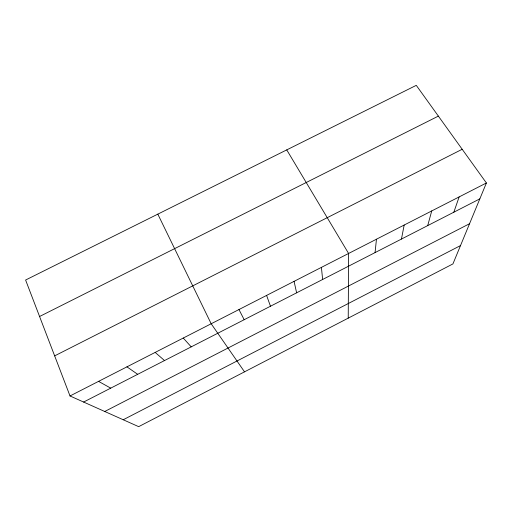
<?xml version="1.0" encoding="UTF-8"?>
<svg xmlns="http://www.w3.org/2000/svg" width="512" height="512" viewBox="0 0 512 512"><rect width="100%" height="100%" fill="white"/><g stroke="black" fill="none" stroke-linecap="round" stroke-linejoin="round"><path stroke-width="0.77" d="M348.23 318.131L348.595 253.466L286.746 149.888M375.059 252.595L376.461 239.219M401.453 239.059L404.173 225.043M427.712 225.594L431.731 210.944M453.837 212.198L459.136 196.922M486.4 182.976L452.928 263.917L138.669 426.656L70.016 395.968L25.6 280.026L416.269 85.344L486.4 182.976L70.016 395.968M123.232 419.757L460.512 245.574M104.736 411.488L469.555 223.712M83.61 402.048L479.827 198.874M54.656 355.872L462.189 149.274M39.571 316.499L438.374 116.109M98.56 381.37L110.72 388.141M126.944 366.848L137.69 374.317M155.181 352.41L164.518 360.557M183.258 338.042L191.213 346.867M244.518 371.846L211.187 323.757L157.811 214.138M238.963 309.549L244.186 319.706M266.592 295.418L270.47 306.227M294.074 281.357L296.621 292.819M321.408 267.379L322.637 279.475"/></g></svg>
